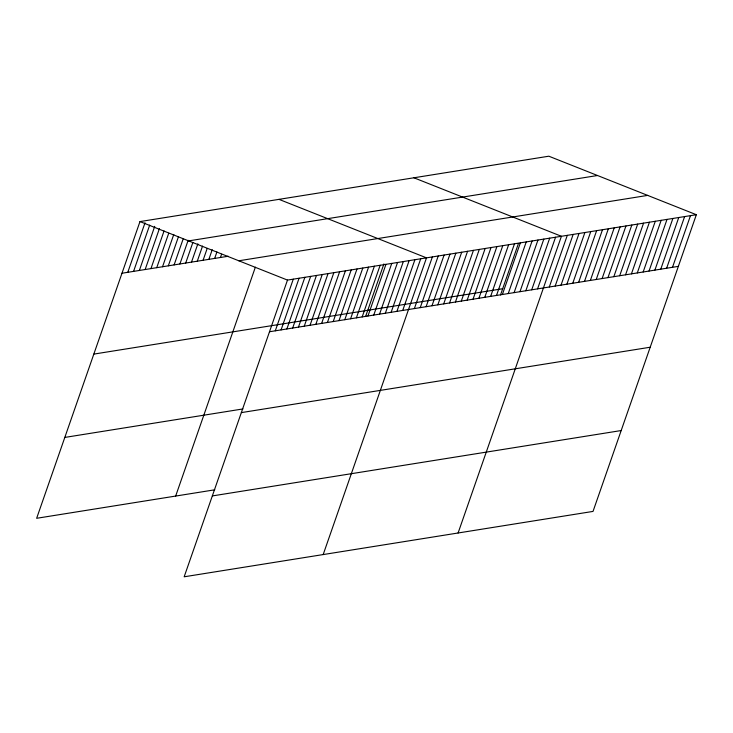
<?xml version="1.0" encoding="UTF-8"?>
<svg xmlns="http://www.w3.org/2000/svg" width="733" height="733" viewBox="0 0 733 733"><rect width="100%" height="100%" fill="white"/><g stroke="black" fill="none" stroke-linecap="round" stroke-linejoin="round"><path stroke-width="1.1" d="M696.35 214.705L287.492 280.088L184.166 576.798L593.024 511.414L696.35 214.705L548.834 156.202L139.976 221.586L36.65 518.295L214.769 489.809M127.78 272.31L145.015 222.814M133.571 271.384L149.688 225.113M139.362 270.459L154.727 226.341M145.152 269.533L159.4 228.641M150.952 268.608L164.064 230.941M156.743 267.682L168.727 233.241M162.534 266.757L173.776 234.468M168.324 265.832L178.44 236.777M174.115 264.906L183.113 239.077M179.906 263.981L188.152 240.305M185.696 263.046L192.825 242.605M191.496 262.121L197.864 243.832M197.287 261.195L202.528 246.132M203.078 260.27L207.201 248.432M208.868 259.345L212.24 249.66M214.659 258.419L216.913 251.96M220.45 257.494L221.577 254.259M175.663 496.058L255.368 267.179M275.296 330.821L293.282 279.163M281.087 329.896L299.073 278.238M286.878 328.97L304.864 277.312M292.669 328.045L310.655 276.387M298.459 327.12L316.454 275.461M304.259 326.194L322.245 274.536M310.05 325.26L328.036 273.611M315.841 324.334L333.827 272.685M321.631 323.409L339.617 271.76M327.422 322.483L345.408 270.825M333.213 321.558L351.208 269.9M339.003 320.633L356.998 268.974M344.803 319.707L362.789 268.049M350.594 318.782L368.58 267.124M356.385 317.856L374.371 266.198M362.175 316.931L380.161 265.273M365.584 316.546L383.909 263.935M367.966 315.996L385.961 264.347M373.757 315.071L391.752 263.422M379.557 314.145L397.543 262.496M385.347 313.22L403.333 261.571M391.138 312.295L409.124 260.636M396.929 311.369L414.915 259.711M402.719 310.444L420.715 258.786M323.18 554.569L426.505 257.86L278.989 199.358M414.383 308.575L432.369 256.926M420.247 307.64L438.233 255.982M426.111 306.706L444.097 255.047M431.975 305.762L449.97 254.113M437.848 304.827L455.834 253.169M443.712 303.883L461.698 252.234M449.576 302.949L467.562 251.291M455.44 302.014L473.436 250.356M461.314 301.071L479.3 249.422M467.178 300.136L485.164 248.478M473.042 299.201L491.028 247.543M478.906 298.258L496.901 246.6M484.779 297.323L502.765 245.665M490.643 296.379L508.629 244.73M496.507 295.445L514.493 243.787M500.511 294.968L518.46 243.438M502.371 294.51L520.366 242.852M508.244 293.566L526.23 241.917M514.108 292.632L532.094 240.974M519.972 291.688L537.958 240.039M525.836 290.754L543.831 239.095M531.709 289.819L549.695 238.161M537.573 288.875L555.559 237.226M458.098 532.992L561.423 236.283L413.907 177.78M549.301 286.997L567.296 235.348M555.174 286.062L573.16 234.404M561.038 285.128L579.024 233.47M566.902 284.184L584.888 232.535M572.766 283.25L590.761 231.591M578.639 282.315L596.625 230.657M584.503 281.371L602.489 229.713M590.367 280.437L608.353 228.778M596.231 279.493L614.227 227.844M602.105 278.558L620.091 226.9M607.969 277.624L625.955 225.966M613.833 276.68L631.819 225.031M619.697 275.745L637.692 224.087M625.57 274.802L643.556 223.153M631.434 273.867L649.42 222.209M637.298 272.933L655.284 221.274M643.162 271.989L661.157 220.34M649.035 271.054L667.021 219.396M654.899 270.111L672.885 218.461M660.763 269.176L678.749 217.518M666.627 268.241L684.622 216.583M672.5 267.298L690.486 215.649M188.656 240.891L597.514 175.508M121.99 273.235L228.174 256.257M238.811 260.783L647.67 195.399M93.824 354.103L502.682 288.72M269.506 331.747L678.364 266.363M64.816 437.427L242.935 408.941M241.34 412.615L650.198 347.231M212.323 495.929L621.19 430.546M139.976 221.586L287.492 280.088"/></g></svg>
